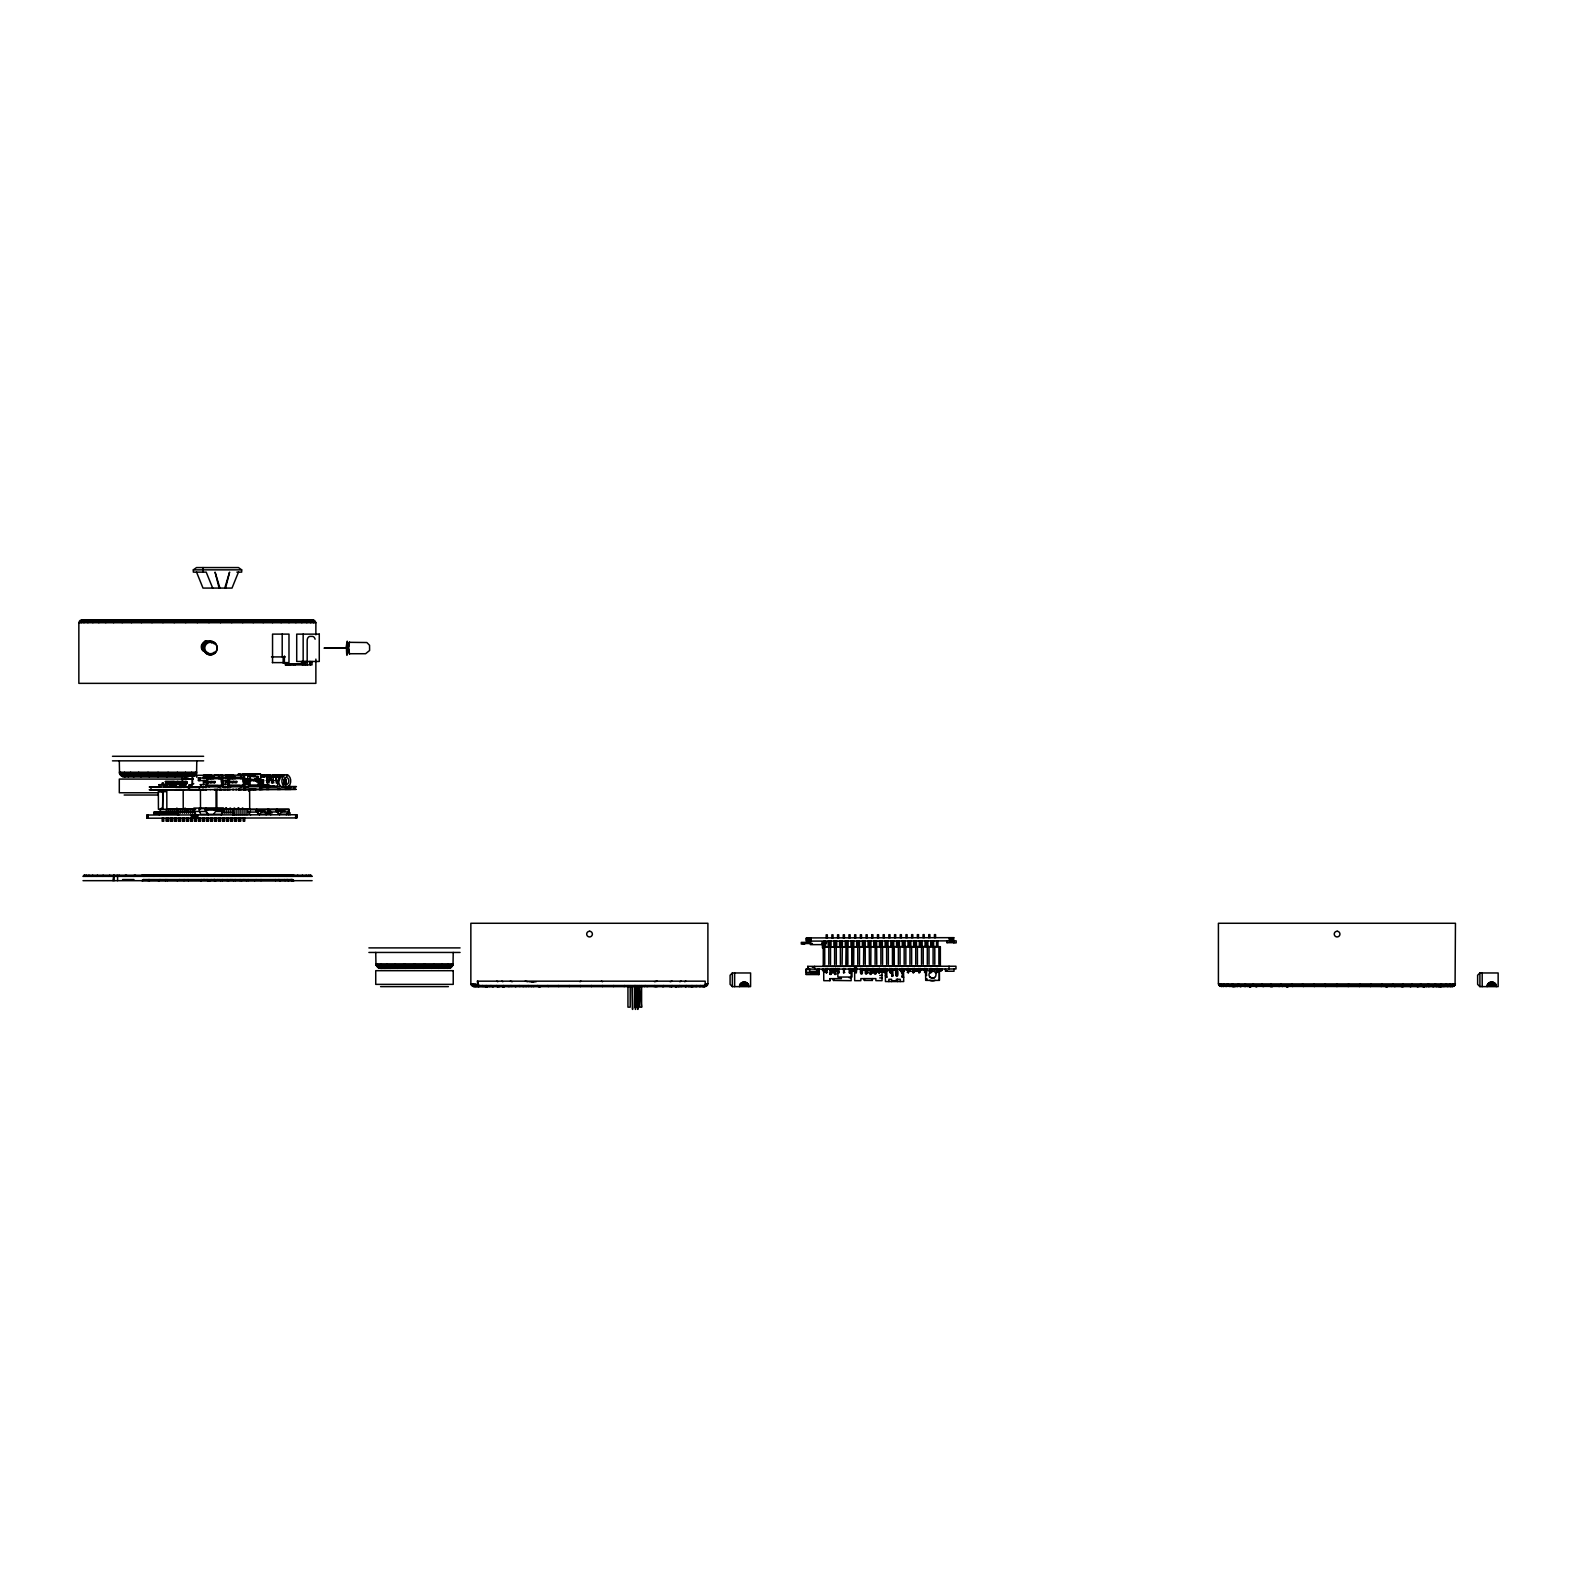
<?xml version="1.0" encoding="UTF-8"?>
<svg xmlns="http://www.w3.org/2000/svg" width="1577" height="1577" viewBox="0 0 1577 1577"><rect width="100%" height="100%" fill="white"/><g stroke="black" fill="none" stroke-linecap="round" stroke-linejoin="round"><path stroke-width="1.5" d="M147.252 818.207L147.252 815.013M851.107 969.067L851.146 980.677L833.464 980.46L833.464 978.647M864.373 980.441L864.373 978.627L864.373 980.441L872.337 980.441L872.337 978.607L872.337 980.441M348.675 646.255L349.266 653.726L365.608 653.726L369.609 650.473L369.55 645.289L366.869 642.529L349.266 642.332L348.773 646.55M185.751 622.718L186.007 619.998M1348.552 983.91L1348.276 986.63M184.154 879.552L183.996 880.676M168.088 772.237L166.886 776.791M424.528 963.843L423.326 968.396M174.239 622.718L174.771 619.998M1360.044 983.91L1359.512 986.63M877.522 970.584L877.522 969.441M348.832 645.17L349.562 642.095M162.963 622.718L163.752 619.998M1371.339 983.91L1370.531 986.63M177.432 772.237L175.126 776.791M433.872 963.843L431.566 968.396M165.822 879.552L165.427 880.676M185.79 876.359L185.909 875.215M186.993 876.359L187.111 875.215M602.532 986.63L602.631 985.507M152.003 622.718L153.068 619.998M1382.28 983.91L1381.235 986.63M185.455 772.237L184.824 774.918L182.203 776.791M441.895 963.843L441.264 966.524L438.643 968.396M188.333 787.554L188.925 784.853L191.507 784.636L189.161 785.445L188.806 787.692M189.457 787.554L189.891 785.031L191.507 784.636M189.93 787.672L191.507 785.326M207.494 875.787L206.449 875.787M141.496 622.718L142.797 619.998L140.511 620.648M1392.806 983.91L1391.367 986.492M191.606 772.237L190.856 774.918L187.624 776.791L122.493 776.574L119.537 773.637L119.3 760.843M448.045 963.843L447.277 966.524L444.063 968.396M148.77 879.552L148.179 880.676M131.522 622.718L133.04 619.998M1402.781 983.91L1401.243 986.63M195.469 772.237L192.414 776.574M451.909 963.843L450.076 967.529L447.474 968.396M739.593 986.63C738.943 980.638 749.371 980.638 748.72 986.63M875.708 969.047L873.421 969.047C870.938 972.851 878.586 973.068 876.812 969.027M1487.15 986.63C1486.5 980.638 1496.928 980.638 1496.277 986.63M193.616 776.574L196.573 773.637L196.79 760.843M375.74 952.449L375.977 965.262L380.353 968.396L450.056 968.179L453.013 965.262L453.23 952.449M854.872 968.436L854.143 971.057L851.994 971.333M122.178 622.718L123.913 619.998L122.553 620.333M294.012 880.676L292.612 879.552L143.408 879.552L142.778 880.676M1412.125 983.91L1410.37 986.63M113.564 622.718L115.496 619.998M1420.739 983.91L1418.787 986.63M174.732 876.359L174.948 875.215M175.934 876.359L176.151 875.215M613.473 986.63L613.69 985.507M105.758 622.718L107.867 619.998M1428.545 983.91L1426.436 986.63M349.562 653.942L348.773 649.507M98.819 622.718L101.105 619.998M1435.464 983.91L1433.197 986.63M162.076 783.611L163.693 783.611M166.176 783.611L167.872 782.921L166.334 782.921M92.846 622.718L95.251 619.998M1441.457 983.91L1439.032 986.63M87.878 622.718L90.402 619.998M1446.424 983.91L1443.901 986.63M224.762 588.083L229.591 572.136L225.57 588.083M83.956 622.718L86.577 619.998M1450.347 983.91L1447.725 986.63M81.137 622.718L83.818 619.998M707.521 985.27L703.973 986.63L705.609 983.91L707.896 983.91L707.896 923.274L470.853 923.274L470.853 983.91L473.593 986.63L705.156 986.63L707.896 983.91M1453.166 983.91L1450.485 986.63M79.422 622.718L82.142 619.998M707.324 983.91L704.604 986.63M1454.881 983.91L1452.141 986.63M315.873 659.107L315.873 683.354L78.85 683.354L78.85 622.718L81.59 619.998L313.133 619.998L315.873 622.718L315.873 634.841M1455.078 985.27L1455.453 923.274L1218.41 923.274L1218.41 983.91L1219.79 986.276L1452.713 986.63L1455.078 985.27L1218.784 985.27M270.101 776.436L269.371 775.312L269.371 776.436L270.416 775.293M163.89 876.359L164.225 875.215M165.092 876.359L165.762 875.787M624.216 986.63L624.551 985.507M171.617 786.529L169.37 783.789L171.696 783.473L173.569 786.962L171.696 783.473M173.707 786.509L173.431 785.701M274.733 776.436L275.009 775.293M827.472 968.455L826.328 973.127L826.092 968.455M833.247 968.455L833.031 973.127L831.887 968.455M839.043 968.436L838.826 973.108L837.683 968.436M844.838 968.436L843.695 973.108L843.458 968.436M850.358 973.108L850.634 968.436L849.431 973.108M861.022 973.088L862.146 968.416M861.968 973.088L861.062 973.088M867.725 973.088L867.941 968.416M873.776 972.398L872.377 972.398L873.776 972.398L873.737 968.416M879.296 973.088L879.572 968.396M890.867 973.068L891.104 968.396M896.8 973.068L897.017 968.396M902.813 968.377L901.669 973.068L901.433 968.396M908.589 968.377L908.372 973.048L907.228 968.377M914.384 968.377L913.241 973.048L913.024 968.377M920.179 968.377L919.036 973.048L918.8 968.377M925.738 973.029L925.955 968.357M931.751 968.357L930.607 973.029L930.391 968.357M937.546 968.357L936.403 973.029L936.166 968.357M282.914 776.416L282.914 775.273C280.844 773.479 269.509 777.224 272.663 775.293M141.792 880.676L143.408 879.552M217.409 879.552L215.812 880.676M230.321 879.552L228.704 880.676M243.292 879.552L241.675 880.676M256.184 879.552L254.567 880.676M153.363 876.359L153.797 875.215M154.566 876.359L154.999 875.215M634.644 986.63L635.078 985.507M238.462 572.136L232.016 588.083L202.999 588.083L196.553 572.136M211.2 879.552L209.485 880.676L204.241 879.552M143.251 876.359L143.783 875.215M144.453 876.359L144.985 875.215M644.638 986.63L645.19 985.507M179.561 879.552L177.235 880.676M133.651 876.359L134.282 875.215M134.853 876.359L135.484 875.215M654.14 986.63L654.77 985.507M279.149 776.416L279.76 775.273M531.37 981.742L536.16 981.742M124.682 876.359L125.391 875.215M125.884 876.359L126.594 875.215M663.03 986.63L663.759 985.507M284.688 778.269L284.254 778.939A3.529 2.503 89.9 0 0 284.865 783.868L286.088 784.498A3.529 2.503 89.9 0 0 287.901 783.67L288.354 783A3.529 2.503 89.9 0 0 287.724 778.072L286.521 777.461A3.529 2.503 89.9 0 0 284.688 778.269A3.529 2.503 89.9 0 1 285.122 783L284.688 783.69A3.529 2.503 89.9 0 1 282.855 784.498L286.088 784.498M177.472 781.502L175.422 786.509L167.714 786.982M175.579 786.982L177.629 781.502M179.384 786.962L181.375 783.454L183.464 783.454L181.256 786.962M183.464 783.454L181.473 786.509M183.011 786.489L184.923 783.572C184.312 779.413 188.589 782.231 186.086 784.439M185.554 783.749L183.484 786.943L184.509 786.943M186.401 784.439L184.765 786.943L163.811 786.982L163.811 784.715L159.06 784.715L159.06 787.002M213.585 814.323L215.596 811.465L223.638 811.465L223.638 808.035L193.833 808.094L193.833 811.504L196.258 814.915M221.233 814.875L223.638 811.465M116.383 876.359L117.191 875.215M203.65 879.552L200.634 880.676M672.039 985.507L671.23 986.63L672.216 986.276M113.8 875.215L112.972 880.676M226.575 620.648L228.074 620.333M172.11 786.667L171.913 785.129M108.872 876.359L109.759 875.215M678.682 986.63L679.549 985.507M102.209 876.359L103.156 875.215M686.212 985.507L685.266 986.63L687.138 986.295M877.344 970.919L872.278 970.604L876.95 970.742M96.473 876.359L97.478 875.215M690.963 986.63L691.968 985.507M273.432 776.436L274.457 775.293M278.104 776.436L279.129 775.293M91.683 876.359L92.747 875.215M695.694 986.63L696.738 985.507M87.918 876.359L89.002 875.215M286.245 814.757L288.985 811.918L288.966 809.06L247.885 809.139L247.885 812.096L250.625 814.836M699.419 986.63L700.523 985.507M85.197 876.359L86.321 875.215M702.12 986.63L703.224 985.507M702.928 986.63L705.254 985.27L705.175 981.17L477.259 981.17L478.462 986.63L472.233 986.276M83.561 876.359L84.685 875.215M266.099 814.796L268.839 812.056L268.819 809.1M703.736 986.63L704.88 985.507M579.981 981.742L580.967 981.17M732.359 972.97L730.092 975.237L730.092 984.363L732.359 986.63L750.593 986.63L750.593 972.97L732.359 972.97L732.359 986.63M1479.916 972.97L1477.629 975.237L1477.629 984.363L1479.916 986.63L1498.15 986.63L1498.15 972.97L1479.916 972.97L1479.916 986.63M288.985 811.918L281.731 811.918L279.385 814.205L286.245 814.205L288.571 811.918L288.571 809.632L270.436 809.671L270.436 811.938M279.642 814.205L277.296 811.938L261.585 812.076L259.239 814.245L266.099 814.225L268.425 812.056L268.425 809.671L250.29 809.691L250.29 812.096M132.882 620.648L134.006 619.998M229.572 620.648L230.695 619.998M877.581 969.027L877.187 970.525M287.605 875.787L288.749 875.215M214.413 879.552L209.485 880.676L207.474 879.552M284.55 775.214L283.545 776.042A6.269 4.435 89.9 0 0 283.643 785.997L284.649 786.785A6.269 4.435 89.9 0 0 288.059 786.726L289.044 785.898A6.269 4.435 89.9 0 0 288.946 775.963L287.94 775.155A6.269 4.435 89.9 0 0 284.55 775.214A6.269 4.435 89.9 0 0 281.317 775.214L278.695 781.877A6.269 4.435 89.9 0 0 280.43 785.997L281.435 786.805A6.269 4.435 89.9 0 0 284.826 786.746L285.831 785.898M294.012 875.215L141.792 875.215M684.694 981.742L685.896 981.17M134.262 620.648L135.523 619.998M230.952 620.648L232.233 619.998M279.385 875.787L280.627 875.215M193.774 783.73L190.068 785.563L190.068 786.923L191.625 786.923M135.523 620.648L136.943 619.998M232.213 620.648L233.633 619.998M160.046 809.277L161.662 808.134M212.678 588.083L206.212 572.136L193.32 572.136L193.32 569.849L196.553 567.562L238.462 567.562L241.675 569.849L241.675 572.136L236.846 572.136M219.341 875.787L220.721 875.215M232.233 875.787L233.613 875.215M245.125 875.787L246.525 875.215M119.241 875.215L117.585 876.359L117.585 880.676M679.726 981.742L681.205 981.17M136.667 620.648L138.224 619.998M233.357 620.648L234.914 619.998M137.672 620.648L139.348 619.998M234.362 620.648L236.037 619.998M138.559 620.648L140.333 619.998M235.249 620.648L238.935 619.998M929.957 980.381L930.075 980.46A6.269 6.269 0 0 0 934.885 980.5L935.082 980.381M139.289 620.648L141.141 619.998M235.978 620.648L237.831 619.998M139.86 620.648L141.772 619.998M236.55 620.648L238.482 619.998M670.225 981.742L672.098 981.17M934.57 977.563L932.855 978.193M140.274 620.648L142.245 619.998M140.609 620.648L142.521 619.998M159.316 880.676L159.967 879.552L158.272 880.676M533.519 986.63L534.15 986.276M1279.578 986.492L1278.139 986.295M654.534 981.742L657.234 981.17M529.182 981.742L533.913 981.742M678.879 986.63L679.924 986.276M147.489 620.333L148.494 619.998M512.367 986.473L510.889 985.507M638.251 986.63L639.257 986.295M1385.808 986.63L1386.814 986.295M685.64 986.63L686.783 986.276M691.475 986.63L692.697 986.276M504.423 986.63L503.911 986.63M696.344 986.63L697.606 986.276M138.579 620.333L139.762 619.998M510.83 986.473L511.401 986.492M646.984 986.63L648.167 986.295M1394.541 986.63L1395.724 986.295M700.168 986.63L701.469 986.276M498.115 986.63L499.87 986.63M293.283 875.215L292.297 875.787L293.381 875.215M502.412 986.492L503.043 986.473M1248.136 986.492L1246.382 986.276L1245.317 983.91M130.24 620.333L131.581 619.998M655.165 986.63L656.505 986.295M1402.722 986.63L1404.062 986.295M662.695 986.63L664.193 986.295M1255.607 986.473L1253.124 983.91M1410.252 986.63L1411.75 986.295M115.574 620.333L117.211 619.998M669.535 986.63L671.171 986.295M1417.092 986.63L1418.728 986.295M109.385 620.333L111.139 619.998M677.361 986.295L674.68 986.473M1424.898 986.295L1422.237 986.473M104.043 620.333L105.915 619.998M680.83 986.63L682.683 986.295M1428.387 986.63L1430.24 986.295M99.607 620.333L101.559 619.998M504.068 986.473L501.407 986.295M1251.625 986.473L1248.964 986.295M1432.724 986.63L1434.676 986.295M96.118 620.333L98.129 619.998M502.452 986.63L503.477 986.473M639.198 986.63L640.223 986.473M688.597 986.63L690.627 986.295M1250.009 986.63L1251.034 986.473M1386.755 986.63L1387.78 986.473M1436.154 986.63L1438.185 986.295M93.595 620.333L95.665 619.998M638.744 986.63L639.789 986.473M691.081 986.63L693.151 986.295M1249.556 986.63L1250.581 986.473M1386.301 986.63L1387.346 986.473M1438.638 986.63L1440.708 986.295M92.057 620.333L94.167 619.998M91.565 620.333L93.674 619.998M692.559 986.63L695.181 986.295M1440.629 986.63L1442.738 986.295M1440.116 986.63L1442.226 986.295M1256.041 986.63L1257.125 986.492M526.738 986.492L524.293 986.276M1270.904 986.63L1272.462 986.492M304.775 661.473L304.775 663.759L285.417 663.759L285.417 664.883L300.931 663.897M188.451 775.529L194.306 775.509M196.159 775.509L195.134 775.509M182.341 782.941L182.321 778.959L188.865 778.939M296.2 789.367L247.983 789.486L253.601 789.446M268.898 776.909L266.158 776.909L266.789 775.312L268.149 775.312L268.149 776.948M263.26 776.948L264.187 775.312L264.187 776.948M266.158 775.805L263.26 775.825L268.898 775.805M149.342 787.022L160.755 786.982M149.204 789.742L158.331 789.722L158.429 809.297L194.582 809.218L194.582 813.022M240.433 774.248L238.009 774.268L260.58 774.208L260.58 778.762L258.155 778.762L258.155 776.495L248.969 776.515M242.365 774.248L246.564 774.228M247.254 774.248L260.58 774.208M246.879 775.036L244.612 775.036L255.257 775.017L250.092 776.515L250.092 778.801L247.688 778.801L247.668 774.248M192.473 783.73L192.453 775.312L196.81 775.293L196.81 777.343M244.435 786.785L244.573 775.155L241.675 775.174L241.675 777.224L240.394 777.224L240.394 778.604L242.641 778.585L243.449 776.771L243.469 785.425L241.853 785.425L241.853 786.805L240.019 786.805L240.019 785.425L229.059 785.464L229.276 775.194M282.914 775.273L260.836 775.332L260.836 776.968L264.384 776.968L264.384 775.312M286.935 775.273L286.541 776.416L287.901 775.273M207.435 776.87L208.243 778.683M229.256 776.81L230.065 778.624M258.155 776.495L253.384 776.495L253.384 774.228M283.742 776.416L266.158 776.456L268.898 776.456M274.359 776.889L270.83 776.909L271.638 780.536M208.716 777.323L213.684 777.303L213.684 778.663L207.651 778.683M218.572 777.284L219.854 777.284L219.854 775.233L222.751 775.233L222.771 777.954L221.155 777.974M230.538 777.244L235.505 777.244L235.505 778.604L227.443 778.624L242.641 778.585M184.627 778.269L186.086 778.269L184.923 778.269M191.743 778.25L192.512 778.25M198.426 778.033L200.042 778.033L200.042 780.536L198.426 780.536L198.426 778.033L205.03 778.013L205.01 775.273M205.03 778.013L203.413 778.013L203.413 775.293L211.811 775.253L211.811 777.303M226.832 775.214L226.851 777.954L225.235 777.954L225.215 775.214L233.633 775.174L233.633 777.224M242.976 777.895L244.593 777.895M184.627 778.959L186.086 778.939M191.743 778.939L193.084 778.939L182.321 778.959M221.647 785.484L207.238 785.523L218.198 785.504L218.217 786.864L220.051 786.864L220.031 785.484L221.647 785.484L221.628 776.83L220.839 778.663L218.572 778.663L218.631 775.233L214.275 775.233L214.275 777.284M244.79 778.801L247.195 778.801L246.406 784.498L246.387 780.852L244.79 780.852L244.79 778.801L250.092 778.801M255.257 778.782L257.682 778.762L257.682 780.812L255.277 780.832L255.257 778.782L260.58 778.762M254.548 779.472L253.739 780.595L254.548 779.472L246.702 779.472M259.554 785.484L260.836 785.484C261.151 791.299 261.467 768.433 261.565 786.726M263.379 786.726L263.497 779.886L262.886 786.056M283.407 784.084L284.215 779.827M286.147 784.38L286.147 779.827L285.338 784.38M205.03 780.516L203.413 780.536L203.433 784.636L205.03 780.516L198.426 780.536M221.155 780.477L222.771 780.477M226.851 780.457L225.235 780.457L225.255 784.558L226.851 780.457L221.864 780.457M242.976 780.418L244.593 780.398M261.033 774.82L266.138 775.312L267.538 782.823L266.73 780.556M266.73 782.843L269.154 782.823L268.327 780.556L269.706 780.556L269.687 776.456M266.493 775.293L270.81 775.312L272.21 782.823L271.402 780.556M271.402 782.823L273.807 782.823L272.998 780.536L274.378 780.536M275.482 775.293L276.882 782.823L276.074 780.536M278.478 780.536L277.67 782.823L279.03 776.436M244.79 780.852L250.112 780.852L250.112 785.405L258.175 785.385L258.175 780.812L259.949 780.812L260.008 786.746M250.112 780.852L248.338 780.852L248.338 786.785M168.01 786.982L165.388 781.522L174.574 781.502L165.743 781.975L167.655 786.529L184.627 786.489M175.382 781.502L186.815 781.463M259.614 781.266L258.648 780.812M207.553 782.665L208.499 781.541L207.711 782.685M214.965 781.522L214.157 782.665L214.965 781.522L206.528 781.541M230.321 781.463L229.513 782.606L230.163 781.463M236.767 781.443L235.978 782.586L236.767 781.443L226.95 781.463M177.334 781.955L186.204 781.936M222.613 781.837L223.264 786.844M244.435 781.778L244.75 786.785M174.258 781.955L174.613 783.316M176.723 783.316L172.228 783.099M186.855 783.296L184.765 783.296M176.387 783.079L170.434 782.902L181.848 783.868L172.228 783.907M178.576 782.882L180.153 782.882M165.427 783.808L174.613 783.592M177.334 783.592L186.52 783.749M159.06 784.715L167.852 784.695M183.267 784.656L184.253 784.656L183.267 785.346M149.5 787.022L200.516 786.923L201.008 784.636L201.028 786.903L205.858 786.903L206.488 781.896L204.399 781.896M172.721 785.129L169.33 785.149L171.105 785.149L171.105 786.962M260.028 784.912L260.678 786.746M262.078 786.726L262.078 784.893L263.852 784.893L263.852 786.726M269.233 786.706L268.819 784.893L264.167 784.893L264.187 786.726M174.456 785.701L171.499 785.721L172.78 786.962M259.219 785.484L260.836 785.484M260.54 786.095L263.458 786.036M155.137 787.002L157.444 787.002M159.573 787.002L156.438 787.002M191.349 785.563L191.349 786.923L296.417 786.627L286.324 786.667M196.612 786.923L195.193 786.923M228.31 786.371L230.893 786.824L230.893 785.464M244.435 786.332L243.469 786.785L248.673 786.765L248.653 781.305L247.037 781.305M269.233 786.47L266.493 786.253L269.076 786.706M269.549 786.706L276.961 786.47M269.549 786.253L279.858 786.686M154.309 789.742L157.463 789.722M155.137 789.742L160.401 789.722M163.082 789.722L162.51 809.277M165.467 789.722L166.452 789.702M175.993 789.683L181.808 789.683L175.382 789.702L176.801 789.683M178.852 789.683L181.394 789.683M183.228 809.218L183.188 789.722L184.312 789.683M184.529 789.683L183.188 789.683M194.424 789.643L197.44 789.663M198.781 789.643L191.349 789.663M210.372 789.604L210.234 789.604M216.148 789.564C208.736 789.643 222.909 789.486 216.7 789.604L217.764 789.584M220.839 789.564L219.716 789.564L221.923 789.584M226.181 789.545L223.205 789.564L226.043 789.545M227.364 789.564L230.242 789.525M227.187 789.545L230.439 789.525M234.953 789.525L235.229 789.545M239.231 789.525L238.147 789.505L242.227 789.505M240.315 789.505L238.147 789.505L242.365 789.505M244.612 789.486L243.095 789.486L245.184 789.525M245.046 789.486L247.55 789.486L243.173 789.486L245.48 789.486M249.619 789.466L249.698 809.021L223.264 809.1M250.546 789.466L252.202 789.466M253.936 789.446L252.793 789.466L256.322 789.486M266.316 789.426L269.036 789.446M163.988 789.762L159.178 789.781L159.178 791.595L162.746 791.595M295.727 789.367L166.807 789.762L166.847 809.277L195.686 809.198M159.178 791.595L163.988 791.595M165.624 791.595L163.515 791.595L163.515 789.781M191.27 775.509L188.846 775.529M192.453 775.312L244.573 775.155M270.83 776.456L282.263 776.416L282.263 775.273M209.524 777.303L219.854 777.284M232.194 777.244L241.675 777.224M221.844 777.954L226.851 777.954M190.324 778.939L193.34 778.939M208.44 778.683L220.839 778.663M261.171 779.886L263.497 779.886M283.407 779.827L286.147 779.827M246.702 780.615L254.548 780.595M266.158 780.556L267.538 780.556M268.327 780.556L269.706 780.556M270.83 780.556L272.21 780.536M272.998 780.536L273.57 775.293M275.502 780.536L276.862 780.536M277.67 780.536L279.05 780.536M255.277 780.832L259.949 780.812M165.388 781.522L184.41 781.936M165.743 781.975L186.835 781.936M221.155 781.837L223.264 781.837M226.201 781.817L228.31 781.817L227.66 786.844L222.83 786.844M242.976 781.778L245.066 781.778M174.278 782.429L176.723 782.429M184.45 782.409L186.835 782.409M206.528 782.665L214.965 782.645M226.95 782.606L236.787 782.586M162.234 782.941L163.535 782.941M276.074 782.823L278.478 782.823M200.042 784.636L204.399 784.636M222.83 784.577L226.221 784.558M243.351 784.498L247.057 784.498M258.667 784.912L260.678 784.912M262.078 784.893L266.71 784.893L266.73 786.726L264.956 786.726L264.936 784.893M268.819 784.893L267.045 784.893L267.045 786.706L271.165 786.253M173.194 785.129L171.44 785.149L171.499 786.962L169.606 783.473M174.613 785.701L173.332 786.962M229.059 785.464L243.469 785.425M249.797 785.385L258.175 785.385M179.246 786.962L180.35 786.962M180.862 786.962L181.946 786.962M193.577 786.923L191.251 786.923M263.142 786.036L261.329 786.509M288.749 786.647L290.976 786.647L287.113 786.647M259.653 786.746L259.614 780.812M260.284 786.627L261.605 786.726M261.92 786.726L264.423 786.726L264.66 784.893M175.165 786.962L173.233 783.769M162.273 789.722L163.456 789.702M222.515 789.584L219.4 789.564L220.425 789.564M254.212 789.486L256.105 789.486M277.315 789.426L280.469 789.407M158.173 789.722L159.573 789.722M149.697 789.742L193.932 789.683M226.694 789.545L227.699 789.545M261.25 789.466L259.081 789.426L263.083 789.466M284.905 789.387L290.976 789.387M204.911 809.316L221.628 809.297L213.979 809.987M222.771 809.178L246.938 809.139L246.958 814.836M204.911 810.006L208.736 809.316M205.385 810.006L221.628 809.987M255.809 810.598L265.212 811.268L255.809 811.288M275.955 810.677L285.358 811.347L275.955 811.366M208.341 814.323L206.311 811.485L159.376 811.445L159.376 814.994M172.524 811.997L153.738 812.037L153.738 813.752L178.201 813.693L178.181 812.569M247.885 812.096L257.15 812.076L259.495 814.245M193.951 812.53L154.783 812.037M221.785 812.608L233.869 812.569L233.889 814.856M265.291 812.983L272.151 812.963M147.075 815.013L296.969 814.737L296.949 817.931L147.075 818.207L147.075 815.013L147.213 818.207M871.766 934.727L871.766 937.802L871.766 934.727L872.909 934.727L872.909 937.802M918.484 934.648L917.341 934.648L917.361 937.724M953.888 937.664L806.379 937.921L806.379 941.114L956.175 940.858L956.175 942.908L953.829 942.908L953.651 937.664M810.637 942.356L801.274 942.376L801.313 944.091L804.723 944.071M822.031 942.336L826.624 942.336M947.048 942.691L946.988 940.858L946.988 942.691L953.888 942.671M802.811 943.519L812.392 943.499M821.676 943.48L826.407 943.46M824.692 944.603L810.401 944.643L810.381 941.114M937.98 946.575L823.943 946.772L824.022 941.075M193.32 569.849L241.675 569.849M80.21 620.352L314.513 620.352M79.225 621.358L315.518 621.358M78.85 622.718L315.873 622.718M204.616 641.188L206.626 641.188M271.5 656.919L285.338 656.919M272.308 662.616L288.985 662.616L288.985 634.112L272.545 634.112L272.545 662.616M285.417 664.883L312.009 664.883L312.009 661.473M112.48 756.29L203.63 756.29M112.48 760.843L203.63 760.843M119.3 772.237L196.79 772.237M119.537 773.637L196.573 773.637M120.187 774.918L195.923 774.918M121.212 775.923L194.897 775.923M122.493 776.574L188.865 776.574M186.855 779.077L119.3 779.077L119.3 792.758L158.055 792.758M124.149 795.025L158.055 795.025M142.6 875.373L293.302 875.373M122.572 879.552L133.966 879.552M143.192 880.124L292.79 880.124M142.6 880.538L293.302 880.538M83.009 880.676L312.128 880.676M368.9 947.895L460.07 947.895M368.9 952.449L460.07 952.449M375.74 963.843L453.23 963.843M375.977 965.262L453.013 965.262M376.627 966.524L452.362 966.524M807.759 966.366L807.779 969.106L807.72 966.366L955.958 966.228L955.977 968.968L806.143 969.106L806.143 972.477M812.293 967.154L813.969 967.154M377.632 967.529L451.337 967.529M854.655 968.593L856.548 967.923L854.379 968.002L853.748 970.486L851.994 970.643M378.914 968.179L450.056 968.179M806.143 969.559L809.947 969.559M816.866 969.54L818.68 969.658M865.122 970.072L860.391 969.047M892.838 970.17L891.715 969.185M896.268 970.19L897.412 970.19M904.764 969.875L905.908 969.007M907.071 969.875L908.194 969.007M912.846 969.875L911.703 969.007M918.642 969.875L919.785 969.007M937.881 970.013L941.528 970.013M824.12 970.328L822.504 970.328L822.504 969.086M826.565 970.328L827.708 969.086M830.034 970.427L831.178 970.565M835.731 970.407L834.588 969.244L834.608 974.428L835.731 974.428M860.943 970.387L862.067 970.545M865.497 970.387L866.64 970.525M880.203 970.407L882.016 970.407L882.016 972.22L880.203 972.22L880.183 969.027M901.413 970.269L899.816 970.269L899.816 969.007M926.133 970.249L924.989 968.988M937.704 970.23L936.561 968.988M837.84 970.663L836.027 970.446L835.613 968.317M879.591 970.624L884.145 970.624L884.145 969.027M886.787 970.624L891.36 970.624M907.327 970.841L910.166 970.821M914.009 970.821L920.081 970.841M931.475 970.821L926.921 970.821L926.921 968.988M816.314 971.117L817.517 971.117M946.239 970.998L947.442 970.998M837.84 971.353L835.672 971.057L834.982 968.613M854.675 971.333L856.055 971.333M880.656 971.314L882.036 971.314M819.133 971.59L819.133 969.086L818.68 972.28M811.012 972.161L816.866 972.161M806.143 972.28L818.7 972.28M826.111 972.437L827.472 972.437M831.887 972.437L833.267 972.437M837.683 972.437L839.063 972.437M843.478 972.418L844.838 972.418M850.634 972.418L849.215 972.418L849.215 968.436M868.001 972.398L866.581 972.398L867.764 973.088M878.152 968.416L878.212 972.398L879.572 972.398M889.724 968.396L889.783 972.378L891.143 972.378M895.657 968.396L895.657 972.378L897.017 972.378M901.433 972.378L902.813 972.378M907.228 972.378L908.608 972.378M913.024 972.358L914.384 972.358M918.8 972.358L920.179 972.358M924.595 968.357L924.595 972.358L925.975 972.358M930.391 972.358L931.751 972.358M936.166 972.339L937.546 972.339M811.012 972.97L816.866 972.97M879.355 973.088L878.152 972.398M890.926 973.068L889.743 972.378M896.8 973.068L895.657 972.378M926.823 972.871L924.595 972.358M830.034 973.285L831.178 973.285M834.608 973.285L835.731 973.285M860.943 973.265L862.087 973.265M865.497 973.265L866.64 973.265M870.051 973.265L871.194 973.265M874.604 973.246L875.748 973.246M806.143 974.113L819.153 974.093M830.034 974.428L831.178 974.428M865.497 969.362C864.019 975.67 868.493 976.281 866.581 968.416M870.051 969.599L870.051 974.389L871.194 974.389L871.194 969.145L871.194 970.446L870.051 969.362M879.749 975.414L882.036 975.414M892.858 975.177L891.715 976.321L892.858 976.321L892.838 969.126M896.268 975.177L897.412 975.217M925.679 975.138L926.823 975.138M925.679 975.828L926.231 971.274M886.806 977.227L885.446 975.867L886.806 977.227L886.787 969.027M902.32 977.227L903.68 977.208L902.3 975.848L902.32 977.227L902.3 971.057M839.22 977.72L840.758 977.72M849.096 977.72L850.654 977.72M879.749 977.917L882.036 977.917M823.667 970.9L823.667 969.086L823.785 980.697L829.955 980.697L829.936 978.647L841.448 978.647M925.679 978.785L926.842 978.785M896.17 979.278L900.27 979.278L900.27 981.545M925.679 979.258L926.842 979.258M939.34 980.381L939.34 971.255L939.379 980.381L925.679 980.381L925.561 968.988M892.976 980.756L896.17 980.756M742.432 982.274L745.882 982.274M1489.989 982.274L1493.439 982.274M741.289 982.865L747.025 982.865M1488.846 982.865L1494.582 982.865M740.382 983.772L747.932 983.772M1487.939 983.772L1495.489 983.772M470.853 983.91L475.958 983.91L477.279 986.276M1218.41 983.91L1455.453 983.91M739.79 984.915L748.523 984.915M1487.348 984.915L1496.06 984.915M471.227 985.27L476.313 985.27M477.259 985.507L705.175 985.507M704.268 986.276L706.516 986.276M739.593 986.177L748.72 986.177M1219.79 986.276L1454.073 986.276M1487.15 986.177L1496.277 986.177M380.57 986.63L448.4 986.63M641.602 985.605L641.602 1007.151L639.336 1007.151L639.336 985.605M1401.401 986.492L1402.958 986.63M655.677 986.492L657.234 986.63M525.18 981.17L527.881 981.742M200.634 875.215L203.236 875.787M177.235 875.215L179.246 875.787M1417.822 986.63L1417.605 986.63M671.013 986.492L672.098 986.63M510.317 981.17L512.21 981.742M301.049 619.998L303.178 620.333M1423.617 986.473L1424.682 986.63M1231.124 986.295L1233.234 986.63M676.06 986.473L676.789 986.492M483.567 986.295L485.677 986.63M300.556 619.998L302.666 620.333M1423.538 986.473L1424.583 986.63M1286.793 986.473L1287.837 986.63M1231.637 986.295L1233.746 986.63M675.981 986.473L677.026 986.63M539.235 986.473L540.497 986.63M484.08 986.295L486.189 986.63M299.058 619.998L301.148 620.333M200.93 619.998L202.901 620.648M104.24 619.998L106.211 620.648M1424.307 986.63L1422.829 986.473M1286.517 986.473L1287.561 986.63M1233.155 986.295L1235.225 986.63M675.725 986.473L676.75 986.63M538.959 986.473L540.004 986.63M485.598 986.295L487.668 986.63M125.076 776.791L122.454 775.923L120.621 772.237M381.516 968.396L378.894 967.529L377.061 963.843M296.594 619.998L298.625 620.333M201.383 619.998L203.315 620.648M104.693 619.998L106.625 620.648M1286.083 986.473L1287.108 986.63M1235.678 986.295L1237.708 986.63M675.271 986.473L676.296 986.63M538.526 986.473L539.551 986.63M488.121 986.295L490.151 986.63M293.164 619.998L295.116 620.333M202.033 619.998L203.886 620.648M105.344 619.998L107.197 620.648M1239.167 986.295L1241.138 986.63M491.63 986.295L493.581 986.63M288.808 619.998L290.681 620.333M202.842 619.998L204.616 620.648M106.152 619.998L107.926 620.648M1243.622 986.295L1245.475 986.63M496.065 986.295L497.918 986.63M128.486 776.791L125.253 774.918L124.504 772.237M384.926 968.396L381.693 966.524L380.944 963.843M254.567 875.215L255.967 875.787M241.675 875.215L243.075 875.787M228.704 875.215L230.104 875.787M246.525 880.676L244.908 879.552M215.812 875.215L217.212 875.787M233.613 880.676L232.016 879.552M220.721 880.676L219.124 879.552M207.829 880.676L206.232 879.552M158.272 875.215L159.652 875.787M283.584 619.998L285.338 620.333M203.827 619.998L205.503 620.648M107.118 619.998L108.793 620.648M277.513 619.998L279.149 620.333M204.951 619.998L206.508 620.648M108.261 619.998L109.818 620.648M1255.134 986.295L1256.77 986.63M507.577 986.295L509.213 986.63M280.627 880.676L279.208 879.552M133.907 776.791L131.995 775.923L130.654 772.237M390.347 968.396L388.435 967.529L387.094 963.843M272.19 620.333L270.692 619.998L272.545 622.718M206.232 619.998L207.651 620.648M109.542 619.998L110.962 620.648M1262.113 986.295L1263.611 986.63L1261.738 983.91M514.555 986.295L516.054 986.63L515.068 986.276M288.749 880.676L287.448 879.552M263.142 619.998L264.483 620.333M207.632 619.998L208.913 620.648M110.942 619.998L112.223 620.648M1269.8 986.295L1271.141 986.63M522.243 986.295L523.603 986.63M293.381 880.676L292.139 879.552L293.283 880.676M601.468 981.17L602.453 981.742M501.841 981.17L502.826 981.742M496.814 981.17L497.8 981.742M312.581 619.998L315.301 622.718M1221.702 986.63L1218.982 983.91M474.164 986.63L471.424 983.91M292.849 880.676L291.725 879.552M310.925 619.998L313.606 622.718M1223.377 986.63L1220.697 983.91M475.82 986.63L473.139 983.91M308.166 619.998L310.768 622.718M1226.137 986.63L1223.515 983.91M254.981 619.998L256.144 620.333M209.169 619.998L210.293 620.648M112.48 619.998L113.583 620.648M292.396 880.676L291.331 879.552M288.118 880.676L287.034 879.552M530.601 986.295L531.764 986.63M304.322 619.998L306.864 622.718M1229.961 986.63L1227.438 983.91M481.143 986.276L482.404 986.63M299.472 619.998L301.877 622.718M1234.83 986.63L1232.406 983.91M486.071 986.276L487.273 986.63M931.908 978.174L929.622 976.715A3.529 3.529 0 0 1 931.317 971.373L932.204 971.176A3.529 3.529 0 0 1 934.786 971.964L935.417 972.654A3.529 3.529 0 0 1 930.272 977.405L929.642 976.715M140.984 776.791L138.677 772.237M279.78 880.676L278.814 879.552M397.424 968.396L395.117 963.843M293.637 619.998L295.904 622.718M1240.665 986.63L1238.398 983.91M491.965 986.276L493.108 986.63M246.249 619.998L247.234 620.333M286.856 619.998L288.985 622.718M279.228 619.998L281.159 622.718M291.627 880.676L290.897 879.552M1272.6 986.63L1271.082 983.91M261.683 619.998L263.201 622.718M215.142 880.676L214.61 879.552M1282.357 986.63L1281.056 983.91M251.945 619.998L253.227 622.718M149.224 776.791L148.021 772.237M405.644 968.396L404.461 963.843M1292.627 986.63L1291.583 983.91M241.675 619.998L242.72 622.718M242.365 807.917L243.982 809.04M234.184 807.937L235.781 809.06M230.084 807.937L231.701 809.08M184.962 808.075L186.559 809.218L186.539 813.042L186.52 809.238M176.762 808.114L178.378 809.238L178.477 813.062M273.294 875.215L274.891 876.359M188.373 880.676L187.959 879.552M285.082 880.676L284.688 879.552M232.194 775.411L234.303 777.244M210.372 775.49L212.481 777.303M1303.331 986.63L1302.523 983.91M230.971 619.998L231.76 622.718M167.221 880.676L166.906 879.552M259.495 814.816L256.736 812.076L256.736 809.119M477.752 981.17L478.895 986.63M477.811 985.507L479.191 986.63M310.432 875.215L311.576 876.359M479.704 985.507L480.808 986.63M308.816 875.215L309.94 876.359M279.642 814.777L276.882 811.938L276.882 809.08M270.771 814.796L268.031 811.958L268.011 809.1M482.424 985.507L483.508 986.63M306.135 875.215L307.219 876.359M486.189 985.507L487.234 986.63M302.39 875.215L303.454 876.359M490.96 985.507L491.965 986.63M297.659 875.215L298.664 876.359M496.716 985.507L497.662 986.63M291.962 875.215L292.928 876.359M503.378 985.507L504.265 986.63M285.378 875.215L286.265 876.359M181.375 783.454L179.384 786.509M1314.351 986.63L1313.818 983.91M208.341 814.895L205.917 811.485L205.917 808.075M277.946 875.215L278.754 876.359L278.715 875.215M272.979 875.215L273.767 876.359M872.613 969.441L872.258 970.643M175.244 786.509L173.312 781.955M519.168 985.507L519.897 986.63M269.746 875.215L270.455 876.359M268.543 875.215L269.253 876.359M149.559 880.676L149.362 879.552M275.502 880.676L275.324 879.552M528.157 985.507L528.788 986.63M261.486 876.359L261.013 875.787M259.653 875.215L260.284 876.359M537.737 985.507L538.289 986.63M251.354 875.215L251.886 876.359M250.152 875.215L250.684 876.359M547.85 985.507L548.283 986.63M241.34 875.215L241.774 876.359M240.138 875.215L240.571 876.359M1325.587 986.63L1325.311 983.91M208.716 619.998L208.972 622.718M872.653 973.088L872.357 968.416M558.376 985.507L558.711 986.63M230.912 875.215L231.247 876.359M229.71 875.215L230.045 876.359M876.26 969.027L876.733 970.742M219.913 588.083L215.083 572.136L219.124 588.083M569.238 985.507L569.455 986.63M220.169 875.215L220.405 876.359M218.966 875.215L219.203 876.359M639.552 986.63L641.602 1007.151M580.297 985.507L580.415 986.63M209.228 875.215L209.347 876.359M208.026 875.215L208.144 876.359M220.484 622.718L219.932 620.648M809.789 937.921L809.829 941.114M927.828 940.897L927.887 946.594M902.241 940.937L902.32 946.634M808.686 937.921L808.725 941.114M807.739 937.921L807.759 941.114M807.01 937.921L807.03 941.114M147.647 815.013L147.666 818.207M897.412 969.047C899.659 979.356 893.903 978.312 896.268 969.224M806.557 941.114L806.478 937.921L806.635 941.114M891.715 976.281L891.715 969.48M866.64 969.204L866.64 970.446M862.067 969.48C863.92 975.986 858.893 975.887 860.825 968.416M851.127 970.427L851.127 972.24M835.731 970.486L835.731 969.244L835.731 974.369M831.178 974.271L831.178 969.185M830.034 974.271L830.034 969.185M825.599 970.446L825.599 972.28L823.766 972.28L823.766 970.446M294.426 786.647L294.446 789.367M282.5 775.273L282.52 776.416M281.869 775.273L281.869 776.416M281.534 775.273L281.534 776.416M280.903 775.273L280.903 776.416M278.242 775.273L279.03 776.889L275.482 776.889L276.31 780.536M278.242 780.536L277.453 786.47M277.828 775.273L277.848 776.416M277.591 775.273L277.591 776.416M277.197 775.293L277.197 776.416M276.231 775.293L276.212 776.436M274.378 786.233L272.604 786.253M273.176 775.293L273.176 776.436M272.269 775.293L272.269 776.436M268.898 775.293L268.898 780.556M268.327 784.893L268.327 786.706M267.518 784.893L267.538 786.706M266.966 776.456L266.966 780.556M266.237 784.893L266.237 786.726M265.941 784.893L265.961 786.706M265.468 784.893L265.429 786.726M262.57 784.893L262.649 786.726M260.363 785.484L260.284 786.746M256.814 777.619L256.834 782.172M255.316 774.208L255.257 776.495M248.851 789.525L248.87 791.339M232.332 777.244L232.332 778.624M231.543 775.431L231.563 777.244M231.03 775.214L231.03 777.264M228.29 775.214L228.31 786.844M225.905 775.431L225.905 777.264M222.594 775.233L222.633 786.844M216.818 789.624L216.877 809.119M216.01 789.624L216.069 809.119M210.51 777.323L210.51 778.683M209.741 775.49L209.741 777.303M209.209 775.273L209.209 777.323M209.071 785.523L209.071 786.903M208.361 781.522L208.361 782.665M207.454 775.253L207.454 785.523M206.469 775.273L206.488 786.903M204.084 775.509L204.103 777.323M200.437 789.663L200.496 809.178M199.254 786.923L199.254 789.663M192.315 778.939L192.315 784.912M189.496 786.943L189.516 789.683M183.464 781.482L183.464 783.079M177.984 781.482L177.984 783.079M174.14 785.701L174.14 786.962M173.805 785.701L173.825 786.962M172.307 785.721L172.307 786.962M170.631 785.149L170.631 786.962M169.863 784.695L169.882 786.982M165.999 789.762L165.999 791.595M165.112 784.695L165.132 786.982M162.707 789.781L162.746 809.277M161.662 789.781L161.662 791.595M954.006 968.968L954.026 971.255L945.451 971.255L945.431 968.968M953.178 937.664L953.198 940.858M952.469 937.664L952.469 940.858M951.522 937.664L951.522 940.858M950.418 937.664L950.418 940.858M949.236 937.664L949.236 940.858M949.039 966.248L949.039 968.968M942.021 968.988L942.041 970.23L939.754 970.23L939.754 968.988M941.528 968.988L941.568 970.801L937.921 970.801L937.881 968.988M941.075 968.988L941.075 970.013M940.897 968.988L940.878 970.801M940.444 968.988L940.444 970.23M938.887 946.673L938.906 964.375M938.591 968.988L938.591 970.801M938.335 968.988L938.335 970.013M937.98 940.878L937.901 946.575M937.132 968.988L937.132 970.23M936.561 940.878L936.58 946.575M935.595 937.704L935.575 934.609L934.432 934.629L934.451 937.704M934.786 946.693L934.806 964.375M934.806 968.988L934.806 970.23L933.663 968.988M934.235 968.988L934.235 970.249M933.584 940.897L933.604 946.594M933.091 946.693L933.111 964.375M932.165 940.897L932.165 946.594M932.027 968.988L931.889 970.013L931.435 968.988M930.745 940.897L930.745 946.594M929.898 937.704L929.878 934.629L928.735 934.629L928.754 937.704M928.991 946.693L929.011 964.375M927.315 946.693L927.315 964.375M926.468 940.897L926.468 946.594M925.088 940.897L925.108 946.594M924.359 968.988L924.359 970.249L923.235 968.988M924.201 937.724L924.181 934.629L923.038 934.648L923.058 937.724M923.787 968.988L923.807 970.249M923.215 946.693L923.215 964.375M922.131 940.917L922.151 946.614M922.072 968.988L922.072 970.249L920.929 969.007M921.52 946.693L921.54 964.375M921.5 968.988L921.5 970.249M920.771 940.917L920.771 946.614M920.357 969.007L920.357 971.274L908.963 971.294L908.963 969.007M919.332 940.917L919.352 946.614M918.484 934.648L918.504 937.724M917.42 946.693L917.439 964.375M917.479 969.007L916.336 969.007M916.434 940.917L916.454 946.614M915.724 946.693L915.744 964.395M915.153 969.007L914.009 969.007M915.074 940.917L915.074 946.614M913.635 940.917L913.655 946.614M912.807 937.743L912.787 934.648L911.644 934.668L911.664 937.743M911.624 946.713L911.644 964.395M910.796 940.937L910.796 946.634M910.52 969.007L909.397 969.007M909.949 946.713L909.949 964.395M909.377 940.937L909.377 946.634M907.997 940.937L908.017 946.634M907.09 937.743L907.09 934.668L905.947 934.668L905.967 937.743M907.071 969.007L906.893 970.032M905.849 946.713L905.849 964.395M905.099 940.937L905.099 946.634M904.764 969.007L904.685 970.269L903.089 970.269L903.089 969.007M904.232 969.007L904.232 970.841L900.428 970.841L900.428 969.007M904.153 946.713L904.173 964.395M903.996 969.007L904.074 970.841M903.68 940.937L903.68 946.634M903.542 969.007L903.7 981.545L885.446 981.564L885.308 968.396M903.384 969.007L903.384 970.841M901.393 937.763L901.393 934.688L900.25 934.688L900.27 937.763M901.098 969.007L901.118 970.841M900.585 969.007L900.585 970.841M900.053 946.713L900.073 964.395M899.403 940.956L899.403 946.653M898.358 946.713L898.377 964.395M897.983 940.956L897.983 946.653M897.53 979.278L897.53 981.545M896.899 969.027L896.899 970.269L894.612 970.269L894.612 969.027M896.544 940.956L896.564 946.653M895.697 937.763L895.697 934.688L894.553 934.688L894.573 937.763M895.302 969.027L895.302 970.269M894.258 946.713L894.277 964.414M893.903 946.713L893.922 966.228M893.706 940.956L893.706 946.653M892.799 946.713L892.819 966.228M892.444 946.713L892.464 964.414M892.286 940.956L892.286 946.653M891.616 981.564L891.596 979.278L888.876 979.278L888.876 981.564M890.847 940.956L890.867 946.653M890 937.783L889.98 934.708L888.856 934.708L888.876 937.783M888.344 946.732L888.364 964.414M888.009 940.976L888.009 946.673M887.417 969.027L887.417 970.052L885.584 969.027M886.589 940.976L886.668 964.414M885.15 940.976L885.17 946.673M884.303 937.783L884.283 934.708L883.159 934.708L883.159 937.783M883.948 968.396L883.987 972.398M883.199 969.027L883.219 970.052L881.385 969.027M882.548 946.732L882.568 964.414M882.312 940.976L882.312 946.673M882.016 969.027L882.036 980.657L875.866 980.657L875.866 978.607L860.825 978.627L860.845 980.677L854.675 980.677L854.655 969.047M880.892 964.414L880.873 940.976M879.453 940.976L879.473 946.673M879.513 968.396L879.532 972.398M878.606 937.802L878.586 934.727L877.463 934.727L877.463 937.802M876.773 964.414L876.615 940.996M875.748 970.683C877.66 975.493 872.87 975.493 874.604 970.683M875.176 940.996L875.097 964.414M873.757 940.996L873.776 946.693M870.918 940.996L870.819 966.248M869.479 940.996L869.499 946.693M869.282 946.732L869.361 964.434M869.065 969.047L869.085 970.072L866.305 969.047M868.119 969.047L868.119 970.072M868.06 940.996L868.079 946.693M867.212 937.822L867.192 934.747L866.049 934.747L866.069 937.822M867.251 969.047L867.251 970.072M865.201 941.016L865.241 964.434M865.122 969.047L865.497 970.092M863.782 941.016L863.565 964.434M863.27 969.047L863.309 970.072M862.363 941.016L862.363 946.713M861.515 937.822L861.495 934.747L860.352 934.747L860.372 937.822M860.786 968.416L860.845 972.418M859.504 941.016L859.465 964.434M858.085 941.016L858.105 946.713M857.711 946.752L857.77 964.434M856.666 941.016L856.666 946.713M856.548 967.923L856.134 973.108L854.99 968.436M855.818 937.842L855.798 934.767L854.655 934.767L854.675 937.842M853.808 941.035L853.67 964.434M852.388 941.035L852.408 946.732M851.974 946.752L851.994 964.434M851.994 969.067L851.994 977.03L837.86 977.05L837.86 969.067M851.915 946.752L851.935 964.434M850.969 941.035L850.969 946.732M850.121 937.842L850.102 934.767L848.958 934.767L848.978 937.842M848.111 941.035L848.13 946.732M847.815 946.752L847.874 964.454M846.691 941.035L846.376 966.267M846.179 946.752L846.198 964.454M845.272 941.035L845.272 946.732M844.424 937.862L844.405 934.786L843.261 934.786L843.281 937.862M842.414 941.055L842.098 964.454M840.994 941.055L841.014 946.752M840.383 946.772L840.403 964.454M839.575 941.055L839.575 946.752M838.727 937.862L838.708 934.786L837.564 934.786L837.584 937.862M836.717 941.055L836.736 946.752M836.283 946.772L836.303 964.454M835.297 941.055L835.317 946.752M834.608 946.772L834.627 964.454M833.878 941.055L833.878 946.772M833.464 978.647L833.464 980.46M833.031 937.881L833.011 934.806L831.867 934.806L831.887 937.881M831.02 941.075L831.04 946.772M830.507 946.772L830.507 964.454M829.936 978.647L829.955 980.697M829.601 941.075L829.62 946.772M828.812 946.772L828.832 964.454M828.181 941.075L828.181 946.772M827.334 937.881L827.314 934.806L826.171 934.806L826.19 937.881M827.137 969.086L827.137 970.328M826.644 969.086L826.644 970.9L822.997 970.9L822.997 969.086M825.954 969.086L825.954 970.9M824.712 946.772L824.732 964.473M823.194 969.086L823.194 970.328M822.997 944.505L823.017 947.343M822.425 944.505L822.445 947.915M819.133 969.086L819.153 974.566L806.143 974.566L806.162 969.106M818.68 969.086L818.7 974.566M818.305 969.086L818.305 971.373L809.73 971.373L809.73 969.086M816.866 972.457L816.866 974.093M814.639 966.346L814.639 969.086M814.698 972.28L811.741 972.28M296.693 814.757L296.614 817.931M296.358 814.757L296.437 817.931M296.141 814.757L295.983 817.931M295.668 814.757L295.668 817.931M290.01 814.757L290.01 812.707L288.394 812.707L288.394 814.757M281.711 809.652L281.731 811.918M277.296 809.652L277.296 811.938M261.565 809.671L261.585 812.076M257.15 809.691L257.15 812.076M244.948 809.139L244.948 814.836M244.75 818.029L244.75 821.104L243.154 821.104L243.134 818.029M243.942 818.029L243.962 821.104M242.917 809.139L242.937 814.836M240.867 809.139L240.926 814.836M240.729 818.029L240.729 821.104L238.718 821.124L238.718 818.049M240.315 818.029L240.335 821.104M239.921 818.029L239.921 821.104M239.507 818.029L239.527 821.124M239.113 818.029L239.113 821.124M238.935 809.159L238.935 814.856M236.885 809.159L236.885 814.856M236.688 818.049L236.708 821.124L234.677 821.124L234.677 818.049M236.294 818.049L236.294 821.124M235.899 818.049L235.899 821.124M235.486 818.049L235.486 821.124M234.855 809.159L234.894 814.856M235.091 818.049L235.091 821.124M232.667 818.049L232.667 821.124L230.656 821.124L230.656 818.049M232.272 818.049L232.272 821.124M231.858 818.049L231.858 821.124M231.464 818.049L231.464 821.124M231.05 818.049L231.07 821.124M230.833 809.159L230.853 812.963M228.823 809.159L228.823 812.963M228.645 818.049L228.645 821.124L226.635 821.144L226.615 818.069M228.231 818.049L228.231 821.144M227.837 818.049L227.837 821.144M227.423 818.069L227.443 821.144M227.029 818.069L227.029 821.144M226.812 809.178L226.832 812.963M224.801 809.178L224.801 812.983M224.604 818.069L224.604 821.144L222.594 821.144L222.594 818.069M224.21 818.069L224.21 821.144M223.796 818.069L223.816 821.144M223.402 818.069L223.402 821.144M222.988 818.069L223.008 821.144M220.583 818.069L220.583 821.144L218.572 821.144L218.572 818.069M220.169 818.069L220.189 821.144M219.775 818.069L219.775 821.144M219.38 818.069L219.38 821.144M218.966 818.069L218.966 821.144M216.542 818.069L216.562 821.164L214.551 821.164L214.531 818.088M216.148 818.088L216.148 821.164M215.753 818.088L215.753 821.164M215.339 818.088L215.339 821.164M214.945 818.088L214.945 821.164M212.52 818.088L212.52 821.164L210.51 821.164L210.51 818.088M212.126 818.088L212.126 821.164M211.712 818.088L211.712 821.164M211.318 818.088L211.318 821.164M210.904 818.088L210.924 821.164M208.499 818.088L208.499 821.164L206.488 821.164L206.469 818.088M208.085 818.088L208.105 821.164M207.691 818.088L207.691 821.164M207.277 818.088L207.297 821.164M206.883 818.088L206.883 821.164M206.311 808.646L206.311 811.485M204.458 818.108L204.478 821.183L202.447 821.183L202.447 818.108M204.064 818.108L204.064 821.183M203.65 818.108L203.67 821.183M203.256 818.108L203.256 821.183M202.861 818.108L202.861 821.183M200.437 818.108L200.437 821.183L198.426 821.183L198.426 818.108M200.023 818.108L200.042 821.183M199.628 818.108L199.628 821.183M199.234 818.108L199.234 821.183M198.82 818.108L198.82 821.183M197.874 814.915L197.874 818.108M196.928 814.915L196.928 818.108M196.415 818.108L196.415 821.183L194.405 821.203L194.385 818.108M195.824 814.915L196.001 821.183M195.607 818.108L195.607 821.183M195.193 818.108L195.193 821.183M194.799 818.108L194.799 821.183M194.641 814.934L194.641 818.108M193.458 814.934L193.458 818.108M192.571 809.238L192.571 813.022M192.355 814.934L192.374 821.203L190.364 821.203L190.364 818.128M191.98 818.128L191.98 821.203M191.566 818.128L191.586 821.203M191.428 814.934L191.172 821.203M190.541 809.238L190.561 813.042M190.758 818.128L190.778 821.203M188.53 809.238L188.53 813.042M188.353 818.128L188.353 821.203L186.342 821.203L186.342 818.128M187.939 818.128L187.959 821.203M187.545 818.128L187.545 821.203M187.131 818.128L187.15 821.203M186.737 818.128L186.737 821.203M184.509 809.238L184.509 813.042M184.312 818.128L184.332 821.203L182.301 821.223L182.301 818.128M183.918 818.128L183.918 821.203M183.504 818.128L183.523 821.203M183.109 818.128L183.109 821.223M182.715 818.128L182.715 821.223M182.498 809.257L182.518 813.042M180.468 809.257L180.488 813.042M180.291 818.148L180.291 821.223L178.28 821.223L178.28 818.148M179.896 818.148L179.896 821.223M179.482 818.148L179.482 821.223M179.088 818.148L179.088 821.223M178.714 811.426L178.714 814.954M178.674 818.148L178.674 821.223M177.531 811.426L177.531 814.954M176.447 809.257L176.447 813.062M176.269 818.148L176.269 821.223L174.258 821.223L174.239 818.148M175.855 818.148L175.855 821.223M175.461 818.148L175.461 821.223M175.047 818.148L175.067 821.223M174.436 809.257L174.456 813.062M174.653 818.148L174.653 821.223M172.425 809.257L172.425 813.062M172.228 818.148L172.228 821.223L170.217 821.242L170.217 818.167M171.834 818.148L171.834 821.242M171.459 811.997L171.459 813.712M171.42 818.148L171.44 821.242M171.026 818.148L171.026 821.242M170.612 818.167L170.631 821.242M170.395 809.277L170.415 813.062M168.384 809.277L168.404 813.081M168.207 818.167L168.207 821.242L166.196 821.242L166.196 818.167M167.793 818.167L167.813 821.242M167.399 818.167L167.399 821.242M166.985 818.167L167.004 821.242M166.59 818.167L166.59 821.242M166.393 809.277L166.393 813.081M163.771 818.167L163.771 821.242L162.155 821.242L162.155 818.167M162.963 818.167L162.963 821.242M160.381 809.297L160.401 813.081M150.998 787.022L150.998 789.742M147.982 815.013L147.982 818.207M1482.203 972.97L1482.203 986.63M1336.921 983.91L1336.921 986.63M734.645 972.97L734.645 986.63M637.798 986.63L637.798 1009.438L637.345 986.63M637.049 985.605L637.049 1007.151L634.762 1007.151L634.762 985.605M635.511 986.63L635.511 1009.438L635.058 986.63M632.554 986.63L632.554 1009.438L632.101 986.63M630.209 985.605L630.209 1007.151L627.942 1007.151L627.942 985.605M591.474 985.507L591.474 986.63M414.495 963.843L414.495 968.396M310.413 661.473L310.413 664.883M309.605 661.473L309.605 663.759M307.18 664.883L307.18 640.499A4.1 2.898 -90 0 1 310.078 636.398L312.345 636.398A4.1 2.898 -90 0 1 315.104 639.237M305.563 661.473L305.563 664.883M303.967 661.473L303.967 664.883M303.159 634.131L303.159 661.473M302.35 661.473L302.35 664.883M301.542 661.473L301.542 663.759M295.096 663.759L295.096 664.883M293.48 663.759L293.48 664.883M290.267 663.759L290.267 664.883M288.65 663.759L288.65 664.883M287.034 663.759L287.034 664.883M284.392 655.993L284.392 663.286M283.17 656.919L283.17 663.188M282.204 634.112L282.204 656.919M261.013 879.552L261.013 880.676M248.121 879.552L248.121 880.676M240.079 879.552L240.079 880.676M235.229 879.552L235.229 880.676M227.167 879.552L227.167 880.676M222.337 879.552L222.337 880.676M214.196 879.552L214.196 880.676M202.999 567.562L202.999 572.136M201.304 879.552L201.304 880.676M198.17 875.215L198.17 876.359M197.362 619.998L197.362 622.718M196.967 875.215L196.967 876.359M158.055 772.237L158.055 776.791M114.096 875.215L114.096 880.676M214.492 652.05A5.697 5.677 90 0 1 206.449 652.05A5.697 5.677 90 0 1 206.449 643.988A5.697 5.677 90 0 1 214.492 643.988M211.712 642.844A5.697 5.638 -90 0 0 209.189 641.386L207.711 641.188A5.697 5.697 0 0 0 201.994 646.885A5.697 5.697 0 0 0 207.711 652.582M202.98 650.907A5.697 5.697 0 0 1 202.053 644.027M202.98 642.844A5.697 5.697 0 0 1 207.001 641.188M926.33 973.817L926.31 975.453A6.269 6.269 0 0 1 926.33 973.817M346.408 646.255C347.039 674.424 348.458 626.207 346.408 646.255M885.367 972.398L883.948 972.398L885.367 972.398M223.244 811.465L221.233 814.304L200.693 814.343L198.663 808.646L223.244 808.607L223.244 811.465M84.153 875.215L83.009 876.359L312.128 876.359L310.984 875.215L84.153 875.215M238.166 620.155L237.22 620.648L238.245 620.155M1250.246 986.473L1249.181 986.63L1250.324 986.473M1386.991 986.473L1385.927 986.63L1387.07 986.473M589.699 931.258L588.97 931.317A2.858 2.839 0 0 0 587.255 935.812A2.858 2.839 0 0 0 592.045 935.457A2.858 2.839 0 0 0 589.699 931.258M1337.257 931.258L1336.507 931.317A2.858 2.839 0 0 0 1334.812 935.812A2.858 2.839 0 0 0 1339.602 935.457A2.858 2.839 0 0 0 1337.257 931.258M276.882 775.293L276.744 776.436L276.862 775.293M251.768 779.472L250.96 780.615L251.768 779.472M211.732 781.522L210.924 782.665L211.732 781.522M233.554 781.463L232.745 782.606L233.554 781.463M184.016 782.862L182.676 782.882L184.016 782.862M262.787 785.859L259.279 785.878L262.787 785.859M189.615 787.376L187.15 787.376L189.615 787.376M192.355 789.663L191.27 789.663L192.355 789.663M200.989 789.624L199.116 789.643L200.989 789.624M201.955 789.643L203.65 789.604L201.955 789.643M203.729 789.604L202.309 789.624L203.729 789.604M204.813 789.643L206.587 789.604L204.813 789.643M233.731 789.525L232.529 789.525L233.731 789.525M235.88 789.525L236.905 789.505L235.88 789.525M319.264 634.131L296.713 634.131L296.713 661.473L319.264 661.473L319.264 634.131M347.236 647.91L324.034 648.147L347.196 647.91M940.345 946.673L823.253 946.772L823.273 966.287L940.365 966.188L940.345 946.673M856.488 970.427L854.675 970.427L854.675 972.24L856.488 972.24L856.488 970.427M453.23 970.683L375.74 970.683L375.74 984.363L453.23 984.363L453.23 970.683M201.619 620.155L200.555 619.998L202.644 620.648L201.619 620.155M104.91 620.155L103.865 619.998L105.955 620.648L104.91 620.155M1287.936 986.63L1286.871 986.473L1288.054 986.63M239.881 809.06L238.265 807.917L239.881 809.06M227.601 809.1L225.984 807.956L227.601 809.1M825.461 946.772L825.461 941.075L825.362 946.772M811.012 941.094L811.012 937.921L810.933 941.114M232.864 814.856L232.844 809.159L232.864 814.856M204.379 644.599A6.84 6.821 90 0 0 210.273 654.869A6.84 6.821 90 0 0 216.167 644.599A6.84 6.821 90 0 0 204.379 644.599M215.28 652.858A6.84 6.821 -90 0 0 212.225 641.425A6.84 6.821 -90 0 0 203.886 649.783A6.84 6.821 -90 0 0 215.28 652.858"/></g></svg>
